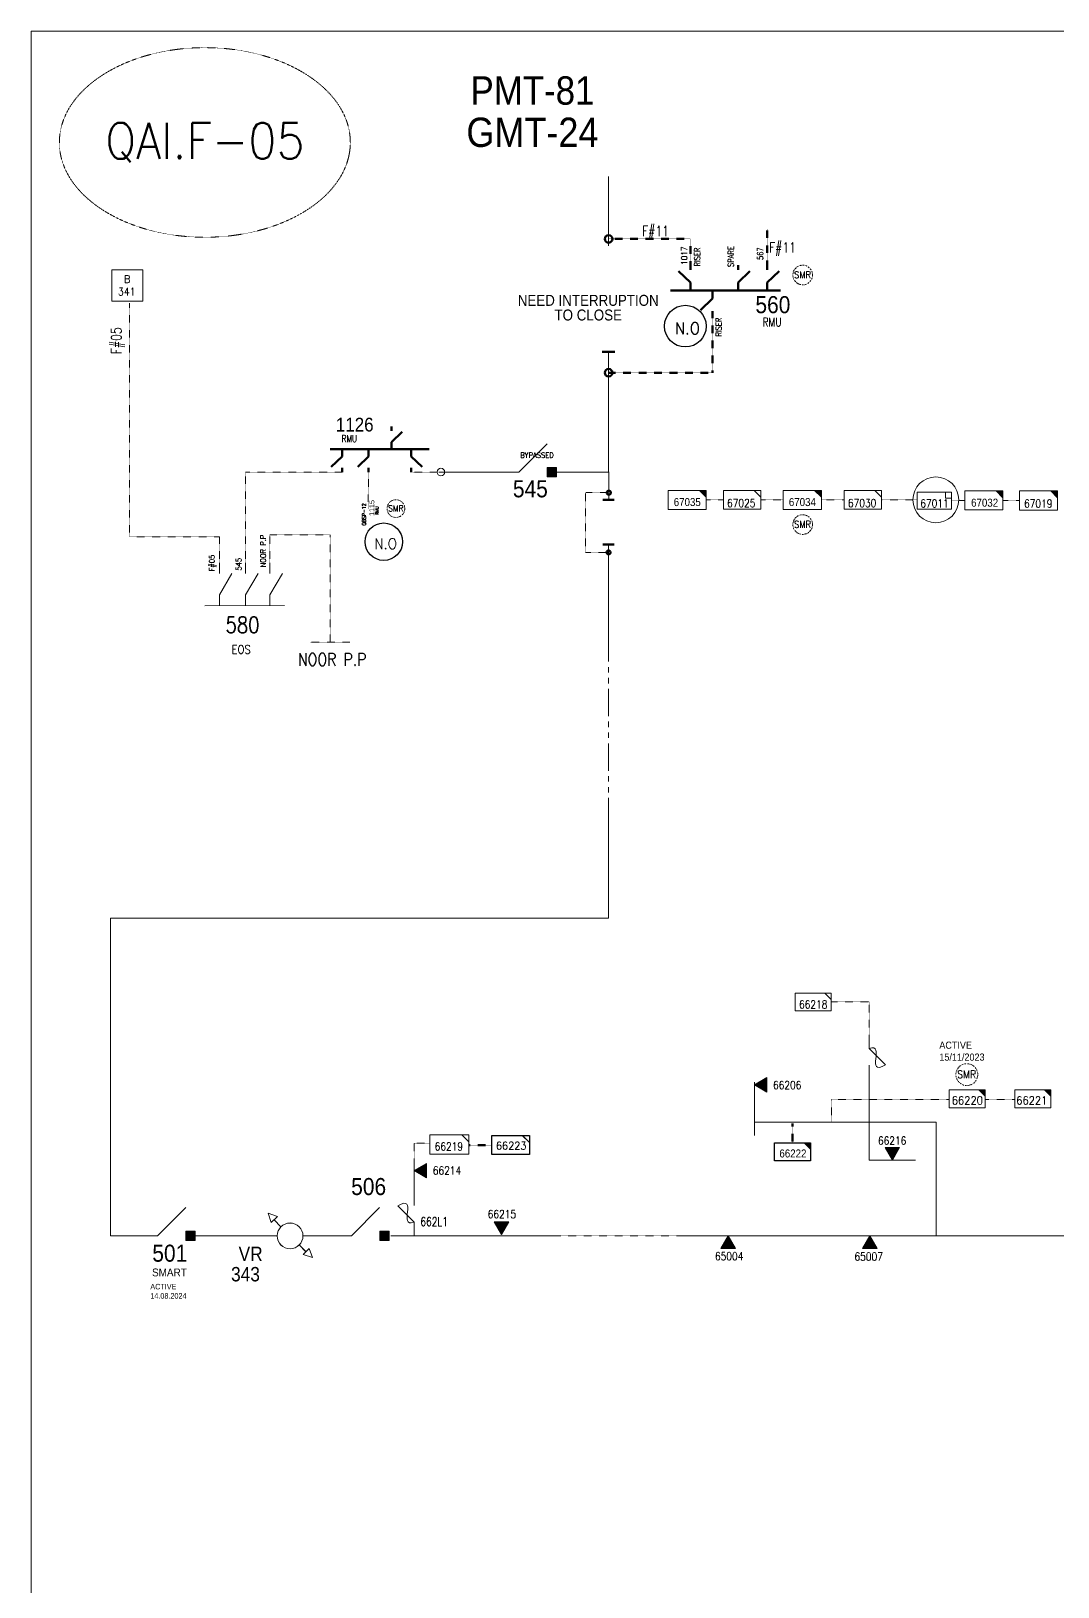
# Model space of a CAD drawing. Header units: metres. Extents: x 65984 to 144644, y -19036 to 23726.
# Drawn here: x 93712 to 94314, y 9847 to 10760 of the extents above; entities that cross this region are included whole.
import ezdxf
from ezdxf.enums import TextEntityAlignment as Align

# ---------------------------------------------------------------- set-up
doc = ezdxf.new("R2010")
doc.units = ezdxf.units.M
doc.header["$MEASUREMENT"] = 0
for name, pattern in [('( Phantom )', [2.5, 1.25, -0.25, 0.25, -0.25, 0.25, -0.25]), ('DGN Style 3', [0.013877, 0, -0.013877]), ('DGN Style 4', [1.6, 0.8, -0.4, 0, -0.4])]:
    doc.linetypes.add(name, pattern=pattern)
doc.layers.get('0').update_dxf_attribs({"color": 95, "lineweight": 40})
for name, color, linetype, lineweight in [('ABS', 7, 'Continuous', 40), ('ABS NUMBER', 112, 'Continuous', 30), ('d_eos', 111, 'Continuous', 40), ('d_eos no', 121, 'Continuous', 40), ('d_tf', 1, 'Continuous', 40), ('d_tf no', 6, 'Continuous', 40), ('d_ug cable', 95, 'Continuous', 40), ('d_village name', 7, 'Continuous', 40), ('fedr no', 95, 'Continuous', 40), ('GRID STATION  04', 7, 'Continuous', 40), ('Level 37', 7, 'Continuous', 0), ('O H MAIN FEEDER', 4, 'Continuous', 100), ('REGULATOR', 5, 'Continuous', 40), ('SW N O', 114, 'Continuous', 30)]:
    doc.layers.add(name, color=color, linetype=linetype, lineweight=lineweight)
doc.styles.add('NASKHF', font='naskhf.shx', dxfattribs={"height": 8})
doc.styles.add('Style-Arial', font='arial.ttf')
doc.styles.add('Style-ENGINEERING', font='ENGINEERING.shx')
doc.styles.add('Style-msdefault', font='msdefault.shx')
doc.styles.add('Style-simplex', font='simplex.shx')
doc.styles.add('Style-STANDARD', font='STANDARD.shx')

# ---------------------------------------------------------------- blocks, each defined once
blk = doc.blocks.new('ABS2_1_1')
at = {"color": 0, "linetype": 'ByBlock', "lineweight": -2, "ltscale": 500}
for q in [(-29900, 43500), (0, 0)]:
    blk.add_line((0, 13600), q, dxfattribs=at)
at = {"color": 0, "linetype": 'ByBlock', "lineweight": -2, "ltscale": 500, "flags": 128}
for points in [[(5000, 43600), (-5000, 43600), (-5000, 53600), (5000, 53600)], [(3791, 49653), (3791, 49653), (3791, 49653)]]:
    blk.add_lwpolyline(points, close=True, dxfattribs=at)
at = {"color": 0, "linetype": 'ByBlock', "lineweight": -2, "ltscale": 500}
for points in [[(5000, 43600), (-5000, 43600), (5000, 53600), (-5000, 53600)], [(3791, 49653), (3791, 49653), (3791, 49653)]]:
    blk.add_solid(points, dxfattribs=at)
blk = doc.blocks.new('*U1303')
at = {"layer": 'd_eos', "color": 7, "linetype": 'Continuous', "lineweight": 13, "ltscale": 0.702598}
for p, q in [((-29.4, 54.9), (-29.3, -54.9)), ((-29.4, 34.8), (-14.7, 34.8)), ((-14.7, 34.8), (14.7, 17.4)), ((14.7, 34.8), (29.4, 34.8)), ((-29.3, -1), (-14.7, -1)), ((-14.7, -1), (0, -9.7)), ((0, -9.7), (14.7, -18.4)), ((14.7, -1), (29.4, -1)), ((-29.3, -34.7), (-14.7, -34.7)), ((-14.7, -34.7), (0, -43.4)), ((14.7, -34.7), (29.4, -34.7)), ((0, -43.4), (14.7, -52.1))]:
    blk.add_line(p, q, dxfattribs=at)
blk = doc.blocks.new('TRANS_2_2')
at = {"color": 0, "linetype": 'Continuous', "lineweight": -2, "ltscale": 500, "flags": 128}
blk.add_lwpolyline([(8668600, 4991700), (8668600, -5008300), (9500, -8300)], close=True, dxfattribs=at)
at = {"color": 0, "linetype": 'Continuous', "lineweight": -2, "ltscale": 500}
blk.add_solid([(8668600, 4991700), (8668600, -5008300), (9500, -8300)], dxfattribs=at)
blk = doc.blocks.new('FUSE01_1_1')
at = {"color": 0, "linetype": 'ByBlock', "lineweight": -2, "ltscale": 500}
blk.add_line((0, -8575), (0, -11275), dxfattribs=at)
at = {"color": 0, "linetype": 'ByBlock', "lineweight": -2, "ltscale": 500, "flags": 128}
blk.add_lwpolyline([(0, 25), (0, -2875), (-5600, -8475)], dxfattribs=at)
at = {"color": 0, "linetype": 'ByBlock', "lineweight": -2, "ltscale": 500}
blk.add_open_spline([(-5600, -8475), (1700, -12675), (-5800, -675), (0, -2875)], degree=3, dxfattribs=at)
blk = doc.blocks.new('TF_2_3')
at = {"layer": 'd_village name', "color": 0, "linetype": 'Continuous', "lineweight": -2, "ltscale": 500}
blk.add_line((3150, 2475), (4950, 675), dxfattribs=at)
blk.add_3dface([(-5050, 2475), (4950, 2475), (4950, -2525), (-5050, -2525)], dxfattribs=at)
blk = doc.blocks.new('SS_1_2')
at = {"layer": 'd_village name', "color": 0, "linetype": 'ByBlock', "lineweight": -2, "ltscale": 500, "flags": 128}
blk.add_lwpolyline([(3475, 2125), (5225, 2125), (5225, 375)], close=True, dxfattribs=at)
at = {"layer": 'd_village name', "color": 0, "linetype": 'ByBlock', "lineweight": -2, "ltscale": 500, "extrusion": (0, 0, -1)}
blk.add_solid([(-3475, 2125), (-5225, 2125), (-5225, 375)], dxfattribs=at)
at = {"layer": 'd_village name', "color": 0, "linetype": 'ByBlock', "lineweight": -2, "ltscale": 500}
blk.add_3dface([(-4775, 2125), (5225, 2125), (5225, -2875), (-4775, -2875)], dxfattribs=at)
blk = doc.blocks.new('TF3_3_2')
at = {"layer": 'd_village name', "color": 0, "linetype": 'Continuous', "lineweight": -2, "ltscale": 500}
for p, q in [((5650, 4500), (9150, 4500)), ((9150, 4500), (9150, 1000))]:
    blk.add_line(p, q, dxfattribs=at)
at = {"layer": 'd_village name', "color": 0, "linetype": 'Continuous', "lineweight": -2, "ltscale": 500, "flags": 128}
blk.add_lwpolyline([(9150, 1000), (5650, 1000), (5650, 4500)], dxfattribs=at)
at = {"layer": 'd_village name', "color": 0, "linetype": 'Continuous', "lineweight": -2, "ltscale": 500}
blk.add_3dface([(-10850, 4500), (9150, 4500), (9150, -5500), (-10850, -5500)], dxfattribs=at)
blk = doc.blocks.new('exist.us-1000kva_1_2')
at = {"layer": 'd_village name', "color": 0, "linetype": 'Continuous', "lineweight": -2, "ltscale": 500, "flags": 128}
blk.add_lwpolyline([(19997, 6459), (16400, 10000), (20000, 10000)], close=True, dxfattribs=at)
at = {"layer": 'd_village name', "color": 0, "linetype": 'Continuous', "lineweight": -2, "ltscale": 500, "extrusion": (0, 0, -1)}
blk.add_solid([(-19997, 6459), (-16400, 10000), (-20000, 10000)], dxfattribs=at)
at = {"layer": 'd_village name', "color": 0, "linetype": 'DGN Style 3', "lineweight": -2, "ltscale": 500, "xscale": 2, "yscale": 2}
blk.add_blockref('TF_2_3', (10100, 5050), dxfattribs=at)
blk = doc.blocks.new('SS_1_1')
at = {"layer": 'd_village name', "color": 0, "linetype": 'ByBlock', "lineweight": -2, "ltscale": 500, "flags": 128}
blk.add_lwpolyline([(3475, 2125), (5225, 2125), (5225, 375)], close=True, dxfattribs=at)
at = {"layer": 'd_village name', "color": 0, "linetype": 'ByBlock', "lineweight": -2, "ltscale": 500, "extrusion": (0, 0, -1)}
blk.add_solid([(-3475, 2125), (-5225, 2125), (-5225, 375)], dxfattribs=at)
at = {"layer": 'd_village name', "color": 0, "linetype": 'ByBlock', "lineweight": -2, "ltscale": 500}
blk.add_3dface([(-4775, 2125), (5225, 2125), (5225, -2875), (-4775, -2875)], dxfattribs=at)
blk = doc.blocks.new('TF_1_3')
at = {"layer": 'd_village name', "color": 0, "linetype": 'Continuous', "lineweight": -2, "ltscale": 500}
blk.add_line((3150, 2475), (4950, 675), dxfattribs=at)
blk.add_3dface([(-5050, 2475), (4950, 2475), (4950, -2525), (-5050, -2525)], dxfattribs=at)
blk = doc.blocks.new('*U4299')
at = {"color": 94, "linetype": 'Continuous', "lineweight": 13, "flags": 128}
blk.add_lwpolyline([(18.3, 14.3), (28.6, 14.3), (28.6, 4)], close=True, dxfattribs=at)
at = {"color": 94, "linetype": 'Continuous', "lineweight": 13, "ltscale": 0.585929, "xscale": 0.005720000000000002, "yscale": 0.005720000000000002, "zscale": 0.006084002084081081}
blk.add_blockref('TF_1_3', (0.3, 0.2), dxfattribs=at)
blk = doc.blocks.new('*U4300')
at = {"layer": 'REGULATOR', "linetype": 'Continuous', "lineweight": 13}
for p, q in [((24, 25.1), (13.4, 14.5)), ((-14.9, -13.7), (-25.5, -24.4))]:
    blk.add_line(p, q, dxfattribs=at)
at = {"layer": 'REGULATOR', "linetype": 'Continuous', "lineweight": 13, "flags": 128}
for points in [[(29.5, 20), (34.4, 34.3), (20.1, 29.6)], [(-29.6, -20), (-34.4, -34.3), (-20.1, -29.5)]]:
    blk.add_lwpolyline(points, close=True, dxfattribs=at)
at = {"layer": 'REGULATOR', "linetype": 'Continuous', "lineweight": 13}
blk.add_circle((-0.8, 0.4), 20, dxfattribs=at)
blk = doc.blocks.new('*U4301')
at = {"layer": 'REGULATOR', "linetype": 'Continuous', "lineweight": 13}
for p, q in [((-9.52, 9.06), (-5.51, 5.05)), ((5.19, -5.64), (9.2, -9.65))]:
    blk.add_line(p, q, dxfattribs=at)
at = {"layer": 'REGULATOR', "linetype": 'Continuous', "lineweight": 13, "flags": 128}
for points in [[(-7.57, 11.15), (-12.97, 13), (-11.21, 7.57)], [(7.54, -11.22), (12.95, -13.02), (11.15, -7.61)]]:
    blk.add_lwpolyline(points, close=True, dxfattribs=at)
at = {"layer": 'REGULATOR', "linetype": 'Continuous', "lineweight": 13}
blk.add_circle((-0.16, -0.3), 7.56, dxfattribs=at)
blk = doc.blocks.new('*U4251')
at = {"layer": 'SW N O', "color": 3, "ltscale": 0.426762}
blk.add_circle((0, 0), 16.8, dxfattribs=at)
at = {"layer": 'SW N O', "color": 3, "insert": (1.7, -1.8), "char_height": 9.6, "attachment_point": 5, "line_spacing_factor": 0.6, "style": 'Style-STANDARD'}
blk.add_mtext('N.O', dxfattribs=at)
blk = doc.blocks.new('TF_1_1')
at = {"layer": 'd_village name', "color": 0, "linetype": 'Continuous', "lineweight": 30, "ltscale": 500}
blk.add_line((3150, 2475), (4950, 675), dxfattribs=at)
blk.add_3dface([(-5050, 2475), (4950, 2475), (4950, -2525), (-5050, -2525)], dxfattribs=at)
blk = doc.blocks.new('*U4302')
at = {"color": 94, "linetype": 'Continuous', "lineweight": 0, "flags": 128}
blk.add_lwpolyline([(18.3, 14.3), (28.6, 14.3), (28.6, 4)], close=True, dxfattribs=at)
at = {"color": 94, "linetype": 'Continuous', "lineweight": 30, "ltscale": 0.531597, "xscale": 0.005720000000000002, "yscale": 0.005720000000000002, "zscale": 0.005144614645686838}
blk.add_blockref('TF_1_1', (0.3, 0.2), dxfattribs=at)
blk = doc.blocks.new('*U4304')
at = {"layer": 'SW N O', "color": 3, "ltscale": 0.426762}
blk.add_circle((0, 0), 16.8, dxfattribs=at)
at = {"layer": 'SW N O', "color": 3, "insert": (1.7, -1.8), "char_height": 9.6, "attachment_point": 5, "line_spacing_factor": 0.6, "style": 'Style-STANDARD'}
blk.add_mtext('N.O', dxfattribs=at)

msp = doc.modelspace()

# ---------------------------------------------------------------- linework, layer by layer
at = {"color": 112, "linetype": 'DGN Style 3', "lineweight": 13}
msp.add_line((93909.43, 10479.65), (93909.57, 10501.27), dxfattribs=at)
at = {"color": 94, "linetype": 'DGN Style 3', "lineweight": 13}
for p, q in [((93935.61, 10501.28), (93949.88, 10501.28)), ((94117.98, 10484.99), (94107.91, 10484.99)), ((94139.97, 10484.99), (94153.09, 10484.99)), ((94175.48, 10484.99), (94188.85, 10484.99)), ((94210.86, 10484.99), (94231.66, 10484.99)), ((94259.67, 10484.72), (94251.89, 10484.72)), ((94291.73, 10484.72), (94282.06, 10484.72)), ((93769.2, 10463.33), (93822.04, 10463.33)), ((94094.72, 10053.22), (94022.56, 10053.22))]:
    msp.add_line(p, q, dxfattribs=at)
at = {"color": 7, "linetype": 'DGN Style 3', "lineweight": 13}
for p, q in [((93822.04, 10448.01), (93822.04, 10463.33)), ((93875.54, 10401.51), (93898.64, 10401.51))]:
    msp.add_line(p, q, dxfattribs=at)
at = {"color": 94, "linetype": '( Phantom )', "lineweight": 13, "ltscale": 12.802868}
msp.add_line((94050.56, 10294.12), (94050.56, 10408.52), dxfattribs=at)
at = {"color": 94, "linetype": 'Continuous', "lineweight": 13, "ltscale": 0.426762}
for p, q in [((94203.57, 10097.63), (94203.57, 10149.34)), ((94136.14, 10119.83), (94136.14, 10112.18)), ((93936.32, 10075.4), (93936.32, 10096.86)), ((94203.57, 10097.63), (94230.74, 10097.63)), ((93936.32, 10053.22), (93936.32, 10058.4))]:
    msp.add_line(p, q, dxfattribs=at)
at = {"color": 94, "linetype": 'DGN Style 3', "lineweight": 140}
msp.add_line((94158.5, 10119.08), (94158.5, 10107.74), dxfattribs=at)
at = {"color": 3, "linetype": 'DGN Style 3', "lineweight": 140}
msp.add_line((93968.59, 10106.5), (93982.08, 10106.5), dxfattribs=at)
at = {"color": 214, "linetype": 'DGN Style 3', "lineweight": 140, "flags": 128}
for points in [[(94143.73, 10622.73), (94143.73, 10622.73), (94143.73, 10643.78)], [(94143.73, 10622.73), (94143.73, 10622.73), (94143.73, 10643.78)], [(94098.55, 10622.74), (94098.55, 10638.11), (94050.56, 10638.11)]]:
    msp.add_lwpolyline(points, dxfattribs=at)
at = {"color": 94, "linetype": 'DGN Style 3', "lineweight": 13, "flags": 128}
for points in [[(93769.2, 10600.36), (93769.2, 10463.33)], [(93837.3, 10448.01), (93837.3, 10501.27), (93894.07, 10501.27)], [(94037.07, 10488.94), (94037.07, 10454.3)], [(94037.21, 10489.23), (94050.7, 10489.23)], [(94037.03, 10454.17), (94050.56, 10454.17)], [(94203.57, 10168.06), (94203.57, 10190.43), (94181.21, 10190.43)], [(94181.44, 10119.83), (94181.44, 10133.14), (94250.49, 10133.14)], [(94271.68, 10133.14), (94288.97, 10133.14)], [(93936.32, 10096.71), (93936.32, 10107.65), (93945.57, 10107.65)]]:
    msp.add_lwpolyline(points, dxfattribs=at)
at = {"color": 3, "linetype": 'DGN Style 3', "lineweight": 140, "flags": 128}
msp.add_lwpolyline([(94111.51, 10592.9), (94111.51, 10559.6), (94050.56, 10559.6)], dxfattribs=at)
at = {"color": 7, "linetype": 'DGN Style 3', "lineweight": 13, "flags": 128}
msp.add_lwpolyline([(93851.7, 10448.01), (93851.7, 10464.42), (93887.09, 10464.42), (93887.09, 10401.51)], dxfattribs=at)
at = {"color": 94, "linetype": 'Continuous', "lineweight": 13, "ltscale": 0.426762, "flags": 128}
msp.add_lwpolyline([(94242.92, 10053.22), (94242.92, 10119.83), (94136.14, 10119.83), (94136.14, 10143.43)], dxfattribs=at)
at = {"layer": 'd_eos', "color": 2, "linetype": 'Continuous', "lineweight": 211, "ltscale": 0.638341}
for p, q in [((94098.55, 10612.47), (94091.55, 10619.26)), ((94098.55, 10619.91), (94098.55, 10622.74)), ((94098.55, 10619.91), (94098.55, 10622.74)), ((94126.53, 10619.91), (94126.53, 10622.73)), ((94126.53, 10612.46), (94133.53, 10619.26)), ((94143.73, 10619.91), (94143.73, 10622.73)), ((94143.73, 10619.91), (94143.73, 10622.73)), ((94143.73, 10612.46), (94150.73, 10619.26)), ((94151.48, 10607.81), (94086.83, 10607.82)), ((94098.55, 10607.82), (94098.55, 10612.47)), ((94111.51, 10607.82), (94111.51, 10603.17)), ((94111.51, 10607.82), (94111.51, 10603.17)), ((94126.53, 10607.82), (94126.53, 10612.46)), ((94143.73, 10607.81), (94143.73, 10612.46)), ((94111.51, 10603.17), (94104.51, 10596.37)), ((94111.51, 10603.17), (94104.51, 10596.37)), ((94111.51, 10595.72), (94111.51, 10592.9)), ((94111.51, 10595.72), (94111.51, 10592.9))]:
    msp.add_line(p, q, dxfattribs=at)
at = {"layer": 'd_eos', "color": 2, "linetype": 'Continuous', "lineweight": 211, "ltscale": 0.574507}
for p, q in [((93923.07, 10525.59), (93923.07, 10528.13)), ((93923.07, 10525.59), (93923.07, 10528.13)), ((93923.07, 10518.89), (93929.38, 10525.01)), ((93923.07, 10518.89), (93929.38, 10525.01)), ((93887.1, 10514.71), (93945.29, 10514.71)), ((93894.08, 10514.71), (93894.07, 10510.52)), ((93909.56, 10514.71), (93909.56, 10510.52)), ((93923.07, 10514.71), (93923.07, 10518.89)), ((93923.07, 10514.71), (93923.07, 10518.89)), ((93934.74, 10514.71), (93934.74, 10510.52)), ((93894.07, 10510.52), (93887.77, 10504.41)), ((93909.56, 10510.52), (93903.26, 10504.41)), ((93934.74, 10510.52), (93941.04, 10504.4)), ((93894.07, 10503.82), (93894.07, 10501.28)), ((93894.07, 10503.82), (93894.07, 10501.28)), ((93909.56, 10503.82), (93909.56, 10501.28)), ((93934.73, 10503.82), (93934.73, 10501.28)), ((93934.73, 10503.82), (93934.73, 10501.28))]:
    msp.add_line(p, q, dxfattribs=at)
at = {"layer": 'd_ug cable', "color": 2, "linetype": 'DGN Style 4', "lineweight": 13}
for centre, radius in [((94164.49, 10616.92), 5.77), ((93925.7, 10479.89), 5.2), ((94164.49, 10470.5), 5.77), ((94260.87, 10147.83), 6.41)]:
    msp.add_circle(centre, radius, dxfattribs=at)
at = {"layer": 'd_ug cable', "color": 7, "linetype": 'Continuous', "lineweight": 13}
msp.add_circle((94242.67, 10485.04), 13.45, dxfattribs=at)
at = {"layer": 'fedr no', "color": 82, "linetype": 'DGN Style 3', "lineweight": 13, "true_color": 0x1dc70e}
msp.add_ellipse((93813.53, 10694.69), major_axis=(85.41, 0), ratio=0.651175, dxfattribs=at)
at = {"layer": 'GRID STATION  04', "color": 94, "linetype": 'Continuous', "lineweight": 13, "ltscale": 0.588932, "flags": 128}
msp.add_lwpolyline([(93777.21, 10601.61), (93758.84, 10601.61), (93758.84, 10619.98), (93777.21, 10619.98)], close=True, dxfattribs=at)
at = {"layer": 'O H MAIN FEEDER', "color": 94, "lineweight": 211, "ltscale": 0.426762}
msp.add_line((94046.71, 10571.81), (94054.2, 10571.81), dxfattribs=at)
at = {"layer": 'O H MAIN FEEDER', "color": 94, "lineweight": 13, "ltscale": 0.426762}
for p, q in [((93950.83, 10501.27), (93990.3, 10501.27)), ((94020.26, 10501.27), (94050.56, 10501.27)), ((94050.56, 10239.53), (94050.56, 10294.12)), ((93758.07, 10239.53), (94050.56, 10239.53)), ((93807.94, 10053.22), (93855.99, 10053.22)), ((93871.11, 10053.22), (93894.54, 10053.22)), ((93922.72, 10053.22), (94022.56, 10053.22)), ((94265.53, 10053.22), (94094.72, 10053.22)), ((94265.53, 10053.22), (94368.89, 10053.22))]:
    msp.add_line(p, q, dxfattribs=at)
at = {"layer": 'O H MAIN FEEDER', "color": 94, "lineweight": 211, "ltscale": 0.384086}
for p, q in [((94047.16, 10485.07), (94053.9, 10485.07)), ((94053.92, 10458.75), (94047.17, 10458.75))]:
    msp.add_line(p, q, dxfattribs=at)
at = {"layer": 'O H MAIN FEEDER', "color": 140, "lineweight": 13, "ltscale": 0.498271, "flags": 128}
msp.add_lwpolyline([(93711.52, 10760), (95513.11, 10760), (95513.11, 9776.35), (93711.52, 9776.35)], close=True, dxfattribs=at)
at = {"layer": 'O H MAIN FEEDER', "color": 214, "lineweight": 13, "ltscale": 0.426762, "flags": 128}
msp.add_lwpolyline([(94050.56, 10674.65), (94050.56, 10634.13)], dxfattribs=at)
at = {"layer": 'O H MAIN FEEDER', "color": 3, "lineweight": 13, "ltscale": 0.426762, "flags": 128}
msp.add_lwpolyline([(94050.56, 10571.81), (94050.56, 10501.27)], dxfattribs=at)
at = {"layer": 'O H MAIN FEEDER', "color": 94, "lineweight": 13, "ltscale": 0.384086, "flags": 128}
msp.add_lwpolyline([(94050.7, 10485.07), (94050.7, 10501.39)], dxfattribs=at)
at = {"layer": 'O H MAIN FEEDER', "color": 94, "lineweight": 13, "ltscale": 0.426762, "flags": 128}
for points in [[(94050.56, 10406.08), (94050.56, 10458.75)], [(93758.07, 10239.53), (93758.07, 10053.22), (93782.2, 10053.22)]]:
    msp.add_lwpolyline(points, dxfattribs=at)
at = {"layer": 'O H MAIN FEEDER', "color": 214, "lineweight": 211, "ltscale": 0.426762}
msp.add_circle((94050.56, 10638.11), 2.21, dxfattribs=at)
at = {"layer": 'O H MAIN FEEDER', "color": 3, "lineweight": 211, "ltscale": 0.426762}
msp.add_circle((94050.56, 10559.6), 2.21, dxfattribs=at)
at = {"layer": 'O H MAIN FEEDER', "color": 94, "lineweight": 13, "ltscale": 0.426762}
msp.add_circle((93952.09, 10501.35), 2.21, dxfattribs=at)
at = {"layer": 'O H MAIN FEEDER', "color": 3, "lineweight": 211, "ltscale": 0.384086}
for centre, radius in [((94050.7, 10489.23), 1.21), ((94050.53, 10454.18), 1.15)]:
    msp.add_circle(centre, radius, dxfattribs=at)

# ---------------------------------------------------------------- block references
at = {"color": 94, "linetype": 'DGN Style 3', "lineweight": 13, "ltscale": 0.577314, "xscale": 0.001119264121340778, "yscale": 0.001119264121340778, "zscale": 0.001220540082637794, "rotation": 359.9999999999999}
for p in [(94085.53, 10479.4), (94259.67, 10479.12), (94291.73, 10479.03)]:
    msp.add_blockref('exist.us-1000kva_1_2', p, dxfattribs=at)
at = {"color": 94, "linetype": 'DGN Style 3', "lineweight": 13, "ltscale": 0.569647, "xscale": 0.00219941988647052, "yscale": 0.00219941988647052, "zscale": 0.002441080165275587, "rotation": 359.9999999999999}
for p in [(94129.08, 10485.05), (94199.97, 10485.05)]:
    msp.add_blockref('TF_2_3', p, dxfattribs=at)
at = {"color": 2, "linetype": 'DGN Style 3', "lineweight": 13, "ltscale": 0.577314, "xscale": 0.001119264121340778, "yscale": 0.001119264121340778, "zscale": 0.001220540082637794, "rotation": 359.9999999999999}
msp.add_blockref('exist.us-1000kva_1_2', (94153.09, 10479.4), dxfattribs=at)
at = {"color": 94, "linetype": 'Continuous', "lineweight": 13, "ltscale": 0.541702, "xscale": 0.001014575017340151, "yscale": 0.001014575017340151, "zscale": 0.001220227624376638, "rotation": 359.9999999999999}
msp.add_blockref('TF3_3_2', (94242.67, 10485.04), dxfattribs=at)
at = {"color": 94, "linetype": 'DGN Style 3', "lineweight": 13, "ltscale": 0.55395, "xscale": 0.002107198437321994, "yscale": 0.002107198437321994, "zscale": 0.002441080165275587, "rotation": 359.9999999999999}
msp.add_blockref('TF_2_3', (94170.78, 10190.48), dxfattribs=at)
at = {"color": 94, "linetype": 'Continuous', "lineweight": 13, "ltscale": 0.426762, "xscale": 0.001707049066626284, "yscale": -0.001707049066626284, "zscale": 0.001707049066626284, "rotation": 180}
msp.add_blockref('FUSE01_1_1', (94203.57, 10168.02), dxfattribs=at)
at = {"color": 2, "linetype": 'Continuous', "lineweight": 13, "ltscale": 0.556508, "xscale": 0.002118508137390746, "yscale": 0.002118508137390746, "zscale": 0.002441080165275587}
msp.add_blockref('SS_1_2', (94260.61, 10134.37), dxfattribs=at)
at = {"color": 94, "linetype": 'Continuous', "lineweight": 13, "ltscale": 0.556508, "xscale": 0.002118508137390746, "yscale": 0.002118508137390746, "zscale": 0.002441080165275587}
msp.add_blockref('SS_1_2', (94299.09, 10134.37), dxfattribs=at)
at = {"color": 94, "linetype": 'Continuous', "lineweight": 13, "xscale": 0.4012293440304244, "yscale": 0.4012293440304244, "zscale": 0.4012293440304244}
msp.add_blockref('*U4299', (93957.04, 10106.81), dxfattribs=at)
at = {"color": 94, "linetype": 'Continuous', "lineweight": 0, "xscale": 0.3843387833782539, "yscale": 0.3843387833782539, "zscale": 0.3843387833782539, "rotation": 359.9999999999999}
msp.add_blockref('*U4302', (93993.06, 10106.49), dxfattribs=at)
at = {"color": 94, "linetype": 'Continuous', "lineweight": 30, "ltscale": 0.556508, "xscale": 0.002118508137390746, "yscale": 0.002118508137390746, "zscale": 0.002441080165275587}
msp.add_blockref('SS_1_1', (94158.02, 10103.24), dxfattribs=at)
at = {"color": 7, "linetype": 'Continuous', "lineweight": 13, "ltscale": 0.426762, "xscale": 0.001707049066626284, "yscale": -0.001707049066626284, "zscale": 0.001707049066626284, "rotation": 359.9999999999999}
msp.add_blockref('FUSE01_1_1', (93936.32, 10056.37), dxfattribs=at)
at = {"layer": 'ABS', "color": 7, "linetype": 'Continuous', "lineweight": 13, "ltscale": 0.829472, "xscale": 0.000555747191877611, "yscale": 0.000555747191877611, "zscale": 0.0003680335276451397}
for p, rotation in [((93990.23, 10501.27), 269.9999999999996), ((93891.98, 10053.22), 269.9999999999993)]:
    msp.add_blockref('ABS2_1_1', p, dxfattribs=dict(at, rotation=rotation))
at = {"layer": 'ABS', "color": 2, "linetype": 'Continuous', "lineweight": 13, "ltscale": 0.829472, "xscale": 0.000555747191877611, "yscale": 0.000555747191877611, "zscale": 0.0003680335276451397, "rotation": 269.9999999999995}
msp.add_blockref('ABS2_1_1', (93778.15, 10053.22), dxfattribs=at)
at = {"layer": 'd_eos', "color": 7, "linetype": 'Continuous', "lineweight": 13, "ltscale": 0.702598, "xscale": 0.4267622666565712, "yscale": 0.4267622666565712, "zscale": 0.4267622666565712, "rotation": 89.99999999999993}
msp.add_blockref('*U1303', (93836.89, 10435.48), dxfattribs=at)
at = {"layer": 'd_tf', "color": 94, "linetype": 'Continuous', "lineweight": 13, "ltscale": 0.426762, "xscale": 8.535245333131417e-07, "yscale": 8.535245333131417e-07, "zscale": 8.535245333131417e-07}
for p in [(94136.14, 10141.85), (93936.32, 10091.5)]:
    msp.add_blockref('TRANS_2_2', p, dxfattribs=at)
at = {"layer": 'd_tf', "color": 94, "linetype": 'Continuous', "lineweight": 13, "ltscale": 0.426762, "xscale": 8.535245333131417e-07, "zscale": 8.535245333131417e-07}
for p, yscale, rotation in [((94217.16, 10097.62), -8.535245333131417e-07, 89.99999999999925), ((93987.7, 10053.99), 8.535245333131417e-07, 90.00000000000006), ((94120.73, 10053.18), 8.535245333131417e-07, 270.0000000000007), ((94203.94, 10053.18), 8.535245333131417e-07, 270.0000000000007)]:
    msp.add_blockref('TRANS_2_2', p, dxfattribs=dict(at, yscale=yscale, rotation=rotation))
at = {"layer": 'REGULATOR', "linetype": 'Continuous', "lineweight": 13, "xscale": 0.3780441023579738, "yscale": 0.3780441023579738, "zscale": 0.3780441023579738, "rotation": 90.00000000000001}
msp.add_blockref('*U4300', (93863.7, 10053.5), dxfattribs=at)
at = {"layer": 'REGULATOR', "linetype": 'Continuous', "lineweight": 13}
msp.add_blockref('*U4301', (93863.71, 10053.51), dxfattribs=at)
at = {"layer": 'SW N O', "color": 3}
for name, p, xscale, yscale, zscale in [('*U4251', (94095.62, 10586.92), 0.7273162579927035, 0.7273162579927035, 0.7273162579927035), ('*U4304', (93918.56, 10460.45), 0.6545846321934332, 0.6545846321934332, 0.6545846321934332)]:
    msp.add_blockref(name, p, dxfattribs=dict(at, xscale=xscale, yscale=yscale, zscale=zscale))

# ---------------------------------------------------------------- texts
at = {"color": 55, "linetype": 'Continuous', "lineweight": 13, "style": 'Style-STANDARD', "width": 0.857143}
for p in [(94078.11, 10642.73), (94152.65, 10633.09)]:
    msp.add_text('F#11', height=5.975, dxfattribs=at).set_placement(p, align=Align.MIDDLE_CENTER)
at = {"color": 7, "linetype": 'Continuous', "lineweight": 13, "style": 'Style-STANDARD', "width": 0.857143}
msp.add_text('F#05', height=5.975, rotation=90, dxfattribs=at).set_placement((93761.58, 10578.35), align=Align.MIDDLE_CENTER)
at = {"color": 7, "linetype": 'Continuous', "lineweight": 13, "style": 'Style-STANDARD', "width": 0.833333}
msp.add_text('662L1', height=5.121, dxfattribs=at).set_placement((93948.17, 10061.56), align=Align.MIDDLE_CENTER)
at = {"layer": 'ABS NUMBER', "color": 7, "lineweight": 13, "style": 'Style-Arial', "width": 0.88}
for s, p in [('545', (94004.62, 10491.49)), ('506', (93909.69, 10082.16))]:
    msp.add_text(s, height=10, dxfattribs=at).set_placement(p, align=Align.MIDDLE_CENTER)
at = {"layer": 'ABS NUMBER', "color": 2, "lineweight": 13, "style": 'Style-Arial', "width": 0.88}
msp.add_text('501', height=10, dxfattribs=at).set_placement((93792.94, 10043.06), align=Align.MIDDLE_CENTER)
at = {"layer": 'ABS NUMBER', "color": 7, "lineweight": 13, "style": 'Style-ENGINEERING', "width": 0.9}
for s, p in [('VR', (93833.38, 10046.89)), ('343', (93828.93, 10034.96))]:
    msp.add_text(s, height=8.43, dxfattribs=at).set_placement(p, align=Align.TOP_LEFT)
at = {"layer": 'd_eos', "color": 7, "linetype": 'Continuous', "lineweight": 13, "style": 'Style-STANDARD', "width": 0.909091}
msp.add_text('NOOR P.P', height=7.318, dxfattribs=at).set_placement((93888.29, 10391.37), align=Align.MIDDLE_CENTER)
at = {"layer": 'd_eos no', "color": 7, "linetype": 'Continuous', "lineweight": 13, "style": 'Style-Arial', "width": 0.88}
for s, height, p in [('PMT-81', 16.644, (93969.5, 10733.49)), ('GMT-24', 17.2, (93967.08, 10709.25))]:
    msp.add_text(s, height=height, dxfattribs=at).set_placement(p, align=Align.TOP_LEFT)
at = {"layer": 'd_eos no', "color": 2, "linetype": 'Continuous', "lineweight": 140, "style": 'Style-Arial', "width": 0.88}
msp.add_text('560', height=10, rotation=360, dxfattribs=at).set_placement((94136.75, 10604.53), align=Align.TOP_LEFT)
at = {"layer": 'd_eos no', "color": 2, "linetype": 'Continuous', "lineweight": 140, "ltscale": 0.81, "style": 'Style-Arial', "width": 0.88}
msp.add_text('1126', height=8.1, rotation=360, dxfattribs=at).set_placement((93890.44, 10533.2), align=Align.TOP_LEFT)
at = {"layer": 'd_eos no', "color": 30, "linetype": 'Continuous', "lineweight": 13, "ltscale": 0.422497, "style": 'Style-msdefault', "width": 0.833333}
msp.add_text('1115', height=3.003, rotation=90, dxfattribs=at).set_placement((93913.05, 10475.6))
at = {"layer": 'd_tf no', "color": 1, "linetype": 'Continuous', "lineweight": 13, "style": 'Style-simplex', "width": 0.909091}
for height, p in [(3.938, (94164.43, 10617.06)), (3.938, (94164.43, 10470.64)), (4.376, (94260.81, 10147.99))]:
    msp.add_text('SMR', height=height, dxfattribs=at).set_placement(p, align=Align.MIDDLE_CENTER)
at = {"layer": 'd_tf no', "color": 1, "linetype": 'Continuous', "lineweight": 13, "ltscale": 0.81, "style": 'Style-simplex', "width": 0.909091}
msp.add_text('BYPASSED', height=3.19, dxfattribs=at).set_placement((94008.52, 10511.23), align=Align.MIDDLE_CENTER)
at = {"layer": 'd_tf no', "color": 1, "linetype": 'Continuous', "lineweight": 13, "ltscale": 0.9, "style": 'Style-simplex', "width": 0.909091}
msp.add_text('SMR', height=3.545, dxfattribs=at).set_placement((93925.65, 10480.02), align=Align.MIDDLE_CENTER)
at = {"layer": 'd_tf no', "color": 94, "linetype": 'Continuous', "lineweight": 13, "width": 0.909091}
for s, style, p in [('67035', 'Style-msdefault', (94096.74, 10483.71)), ('67025', 'Style-STANDARD', (94128.43, 10483.11)), ('67030', 'Style-STANDARD', (94199.38, 10483.11)), ('67011', 'Style-STANDARD', (94241.88, 10482.9)), ('67032', 'Style-msdefault', (94271.31, 10483.34)), ('67019', 'Style-STANDARD', (94302.79, 10482.84)), ('66218', 'Style-STANDARD', (94170.69, 10188.99)), ('66206', 'Style-STANDARD', (94155.42, 10141.68)), ('66221', 'Style-simplex', (94299, 10132.7)), ('66219', 'Style-STANDARD', (93956.79, 10105.68)), ('66216', 'Style-STANDARD', (94217.01, 10109.08)), ('66214', 'Style-STANDARD', (93955.69, 10091.56)), ('66215', 'Style-STANDARD', (93987.95, 10065.97)), ('65004', 'Style-STANDARD', (94121.32, 10041.27)), ('65007', 'Style-STANDARD', (94203.24, 10041.1))]:
    msp.add_text(s, height=4.694, dxfattribs=dict(at, style=style)).set_placement(p, align=Align.MIDDLE_CENTER)
at = {"layer": 'd_tf no', "color": 2, "linetype": 'Continuous', "lineweight": 13, "width": 0.909091}
for s, style, p in [('67034', 'Style-msdefault', (94164.31, 10483.71)), ('66220', 'Style-simplex', (94261.17, 10132.7))]:
    msp.add_text(s, height=4.694, dxfattribs=dict(at, style=style)).set_placement(p, align=Align.MIDDLE_CENTER)
at = {"layer": 'd_tf no', "color": 94, "linetype": 'Continuous', "lineweight": 40, "width": 0.909091}
for s, height, style, p in [('66223', 4.612, 'Style-simplex', (93993.38, 10106.17)), ('66222', 4.694, 'Style-msdefault', (94158.77, 10101.57))]:
    msp.add_text(s, height=height, dxfattribs=dict(at, style=style)).set_placement(p, align=Align.MIDDLE_CENTER)
at = {"layer": 'd_tf no', "color": 1, "linetype": 'Continuous', "lineweight": 13, "ltscale": 1.391213, "insert": (94038.6, 10597.71), "char_height": 6.4464, "attachment_point": 5, "line_spacing_factor": 0.8, "style": 'Style-ENGINEERING'}
msp.add_mtext('\\H1x;\\W0.909091;NEED INTERRUPTION \\PTO CLOSE', dxfattribs=at)
at = {"layer": 'd_tf no', "color": 121, "linetype": 'Continuous', "lineweight": 40, "attachment_point": 1, "style": 'NASKHF'}
for s, insert, char_height in [('\\Fmsdefault;\\H1x;\\W0.945946;ACTIVE\\P15/11/2023', (94244.73, 10167.18), 4.1912), ('\\Fmsdefault;\\H1x;\\W0.945946;ACTIVE\\P14.08.2024', (93781.53, 10025.05), 3.2491)]:
    msp.add_mtext(s, dxfattribs=dict(at, insert=insert, char_height=char_height))
at = {"layer": 'd_tf no', "color": 2, "linetype": 'Continuous', "lineweight": 40, "insert": (93782.53, 10034.06), "char_height": 4.5959, "attachment_point": 1, "style": 'NASKHF'}
msp.add_mtext('\\Fmsdefault;\\H1x;\\W0.947368;SMART', dxfattribs=at)
at = {"layer": 'fedr no', "color": 30, "linetype": 'Continuous', "lineweight": 13, "style": 'Style-STANDARD', "width": 0.909091}
msp.add_text('QBSP-12', height=2.223, rotation=90, dxfattribs=at).set_placement((93906.97, 10476.45), align=Align.MIDDLE_CENTER)
at = {"layer": 'fedr no', "color": 6, "linetype": 'Continuous', "lineweight": 13, "insert": (93813.53, 10694.69), "char_height": 21.113, "attachment_point": 5, "style": 'Style-STANDARD'}
msp.add_mtext('QAI.F-05', dxfattribs=at)
at = {"layer": 'GRID STATION  04', "color": 94, "linetype": 'Continuous', "lineweight": 13, "style": 'Style-STANDARD'}
for s, height, p in [('B', 4.41, (93767.91, 10614.5)), ('341', 4.409, (93767.69, 10607.18))]:
    msp.add_text(s, height=height, dxfattribs=at).set_placement(p, align=Align.MIDDLE_CENTER)
at = {"layer": 'Level 37', "color": 7, "linetype": 'Continuous', "lineweight": 53, "width": 0.909091}
for s, style, p in [('1017', 'Style-simplex', (94094.99, 10628.24)), ('SPARE', 'Style-STANDARD', (94122.31, 10627.72)), ('RISER', 'Style-STANDARD', (94102.59, 10627.44)), ('567', 'Style-STANDARD', (94139.56, 10629.42)), ('RISER', 'Style-STANDARD', (94115.17, 10586.34))]:
    msp.add_text(s, height=3.489, rotation=90, dxfattribs=dict(at, style=style)).set_placement(p, align=Align.MIDDLE_CENTER)
at = {"layer": 'Level 37', "color": 2, "linetype": 'Continuous', "lineweight": 53, "style": 'Style-STANDARD', "width": 0.854701}
msp.add_text('RMU', height=4.993, dxfattribs=at).set_placement((94146.51, 10589.3), align=Align.MIDDLE_CENTER)
at = {"layer": 'Level 37', "color": 2, "linetype": 'Continuous', "lineweight": 53, "ltscale": 0.81, "style": 'Style-STANDARD', "width": 0.854701}
msp.add_text('RMU', height=4.044, dxfattribs=at).set_placement((93898.34, 10520.86), align=Align.MIDDLE_CENTER)
at = {"layer": 'Level 37', "color": 30, "linetype": 'Continuous', "lineweight": 13, "ltscale": 0.552225, "style": 'Style-simplex', "width": 0.854701}
msp.add_text('RMU', height=1.903, rotation=90, dxfattribs=at).set_placement((93914.57, 10478.69), align=Align.MIDDLE_CENTER)
at = {"layer": 'Level 37', "color": 7, "linetype": 'Continuous', "lineweight": 13, "style": 'Style-STANDARD', "width": 0.909091}
for s, p in [('NOOR P.P', (93847.72, 10454.95)), ('F#05', (93817.66, 10447.89)), ('545', (93833.38, 10447.23))]:
    msp.add_text(s, height=3.175, rotation=90, dxfattribs=at).set_placement(p, align=Align.MIDDLE_CENTER)
at = {"layer": 'Level 37', "color": 7, "linetype": 'Continuous', "lineweight": 13}
for s, height, style, width, p in [('580', 9.389, 'Style-STANDARD', 0.909091, (93835.65, 10411.67)), ('EOS', 4.993, 'Style-simplex', 0.854701, (93834.85, 10397.23))]:
    msp.add_text(s, height=height, dxfattribs=dict(at, style=style, width=width)).set_placement(p, align=Align.MIDDLE_CENTER)

doc.saveas('drawing.dxf')
